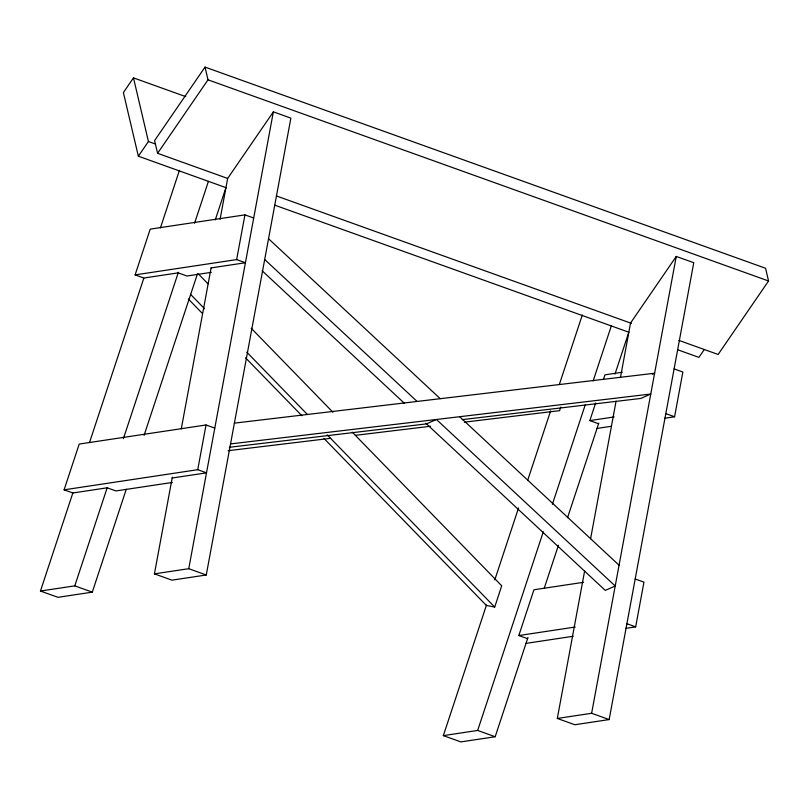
<?xml version="1.0" encoding="UTF-8"?>
<svg xmlns="http://www.w3.org/2000/svg" width="809" height="809" viewBox="0 0 809 809"><rect width="100%" height="100%" fill="white"/><g stroke="black" fill="none" stroke-linecap="round" stroke-linejoin="round"><path stroke-width="1.21" d="M220.078 219.35L227.653 178.445L273.361 111.844L290.876 118.124L206.265 574.987L171.943 580.154L154.428 573.864L172.327 477.179M181.287 428.841L211.129 267.698M206.022 424.968L79.211 444.07L64.093 489.829L197.74 469.695L206.022 424.968L214.79 428.113M244.935 214.87L150.221 229.129L135.103 274.888L236.653 259.598L244.935 214.87L253.692 218.005M154.428 573.864L188.75 568.697L273.361 111.844M620.442 377.581L630.545 323.034L676.253 256.433L693.768 262.713L609.157 719.575L574.825 724.743L557.31 718.453L584.634 570.952M590.6 538.723L616.084 401.133M557.31 718.453L591.632 713.285L676.253 256.433M625.67 628.371L635.662 626.864L643.954 582.126L635.186 578.991M664.664 418.253L674.575 416.756L682.857 372.029L674.099 368.884M126.295 489.223L92.287 592.148L57.965 597.315L40.45 591.035L72.911 492.762M89.546 442.432L143.79 278.256M160.415 227.926L179.416 170.396M40.45 591.035L74.772 585.858L107.192 487.726M123.403 438.66L178.364 272.299M194.575 223.233L208.419 181.347M144.083 435.363L197.467 273.796M215.255 219.947L225.933 187.627M527.994 637.401L495.179 736.736L460.857 741.904L443.342 735.624L486.492 605.001M494.805 579.831L518.559 507.931M527.67 480.364L550.636 410.861M559.343 384.497L582.308 314.994M323.994 438.478L486.351 605.415L494.703 607.074L501.722 585.817L352.269 432.158M560.758 407.129L559.595 410.669L464.366 422.167M443.342 735.624L477.664 730.446L543.294 531.786M552.395 504.26L585.21 404.925M593.118 380.988L611.311 325.936M527.579 638.675L518.822 635.54L533.94 589.771L583.441 582.318M598.589 423.744L589.832 420.599L595.646 403.003M603.393 379.532L604.95 374.84L622.333 372.221M544.204 588.335L558.443 545.246M567.534 517.72L598.771 423.178M614.982 374.112L628.826 332.226L274.918 205.213M185.726 96.625L133.475 77.866L123.393 92.56L138.349 156.198L226.227 187.739M138.349 156.198L148.431 141.504L133.475 77.866M678.943 340.407L718.129 354.473L768.55 280.986L765.557 268.264L205.021 67.096L154.6 140.574L157.593 153.305L227.653 178.445M157.593 153.305L208.014 79.818L205.021 67.096M704.265 349.528L698.895 357.366L677.517 349.7M652.408 374.223L654.612 373.242L234.388 423.137M211.088 267.91L245.41 262.743L236.653 259.598M211.311 272.34L186.94 276.011L178.182 272.866L143.86 278.033L135.103 274.888M172.175 478.008L206.497 472.84L197.74 469.695M172.347 482.447L115.93 490.942L107.172 487.807L72.85 492.974L64.093 489.829M589.832 420.599L614.203 416.928M596.557 428.507L611.412 426.272M518.822 635.54L575.239 627.036M525.739 643.418L573.207 636.268M228.098 450.704L330.588 438.326M355.363 435.333L430.54 426.252M230.535 443.919L650.77 394.023L640.849 398.433L462.202 419.638M229.362 447.286L426.505 423.886L436.425 419.477L615.204 586.009L605.294 590.418L425.868 423.289M208.014 79.818L768.55 280.986M148.431 141.504L155.561 144.063M276.344 195.92L631.435 323.357M665.817 413.621L674.575 416.756M626.904 623.719L635.662 626.864M188.75 568.697L206.265 574.987M591.632 713.285L609.157 719.575M74.772 585.858L92.287 592.148M477.664 730.446L495.179 736.736M268.537 238.726L440.268 398.695M459.623 416.716L619.057 565.228M264.695 259.507L417.08 401.446M262.177 270.803L404.601 403.479M198.427 273.968L208.095 283.908M251.174 328.201L332.934 412.266M190.519 294.314L204.586 308.785M246.785 352.168L307.45 414.542M327.2 434.848L494.703 607.074M188.345 299.006L202.422 313.477M245.531 357.8L301.838 415.695"/></g></svg>
